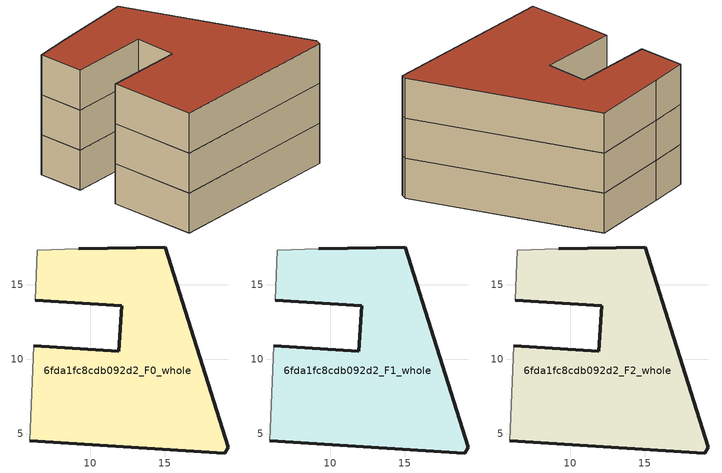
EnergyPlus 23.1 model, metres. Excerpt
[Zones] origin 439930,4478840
6fda1fc8cdb092d2_F0_whole
 floor ground (EU_floor_Construction): 19.04,3.71 19.25,4.1 15.04,17.53 9.25,17.41 6.47,17.3 6.34,13.95 12.14,13.58 11.92,10.54 6.23,10.92 5.97,4.53 z0
 wall outside (EU_wall_Construction): 6.23,10.92 11.92,10.54 12.14,13.58 6.34,13.95 / 9.25,17.41 15.04,17.53 19.25,4.1 19.04,3.71 5.97,4.53 z0:3
 wall adiabatic (EU_wall_Construction): 6.34,13.95 6.47,17.3 9.25,17.41 / 5.97,4.53 6.23,10.92 z0:3
6fda1fc8cdb092d2_F1_whole
 floor to 6fda1fc8cdb092d2_F0_whole (EU_floor_Construction): 19.04,3.71 19.25,4.1 15.04,17.53 9.25,17.41 6.47,17.3 6.34,13.95 12.13,13.58 11.92,10.54 6.23,10.92 5.97,4.53 z3
 wall outside (EU_wall_Construction): 6.23,10.92 11.92,10.54 12.14,13.58 6.34,13.95 / 9.25,17.41 15.04,17.53 19.25,4.1 19.04,3.71 5.97,4.53 z3:6
 wall adiabatic (EU_wall_Construction): 6.34,13.95 6.47,17.3 9.25,17.41 / 5.97,4.53 6.23,10.92 z3:6
6fda1fc8cdb092d2_F2_whole
 floor to 6fda1fc8cdb092d2_F1_whole (EU_floor_Construction): 19.04,3.71 19.25,4.1 15.04,17.53 9.25,17.41 6.47,17.3 6.34,13.95 12.13,13.58 11.92,10.54 6.23,10.92 5.97,4.53 z6
 wall outside (EU_wall_Construction): 6.23,10.92 11.92,10.54 12.14,13.58 6.34,13.95 / 9.25,17.41 15.04,17.53 19.25,4.1 19.04,3.71 5.97,4.53 z6:9
 wall adiabatic (EU_wall_Construction): 6.34,13.95 6.47,17.3 9.25,17.41 / 5.97,4.53 6.23,10.92 z6:9
 roof outside (EU_roof_Construction): 15.04,17.53 19.25,4.1 19.04,3.71 5.97,4.53 6.23,10.92 11.92,10.54 12.14,13.58 6.34,13.95 6.47,17.3 9.25,17.41 z9
[Building]
EU S2 Campaign: North Axis=0; Terrain=City; Solar Distribution=FullExterior
[Site:Location]
Madrid: Latitude=40.5; Longitude=-3.5; Time Zone=1; Elevation=609
[SizingPeriod:WeatherFileDays]
AnnualSizingPeriod: Begin Month=1; Begin Day of Month=1; End Month=12; End Day of Month=31; Day of Week for Start Day=Monday; Use Weather File Daylight Saving Period=No; Use Weather File Rain and Snow Indicators=No
[MATERIAL]
EU_InternalMass_Material: Roughness=MediumRough; Thickness=0.1; Conductivity=1; Density=1800; Specific Heat=900; Thermal Absorptance=0.9; Solar Absorptance=0.7; Visible Absorptance=0.7
[MATERIAL:NOMASS] Roughness=MediumRough; Thermal Absorptance=0.9; Solar Absorptance=0.7; Visible Absorptance=0.7
Name | Thermal Resistance
EU_wall_NoMass | 0.419739
EU_roof_NoMass | 0.352165
EU_floor_NoMass | 0.608284
[CONSTRUCTION]
EU_wall_Construction: EU_wall_NoMass
EU_roof_Construction: EU_roof_NoMass
EU_floor_Construction: EU_floor_NoMass
EU_InternalMass_Construction: EU_InternalMass_Material
[ZONE] Type=1; Multiplier=1; Ceiling Height=autocalculate; Volume=384.458; Floor Area=autocalculate; Part of Total Floor Area=Yes
6fda1fc8cdb092d2_F0_whole; 6fda1fc8cdb092d2_F1_whole; 6fda1fc8cdb092d2_F2_whole
[INTERNALMASS] Construction=EU_InternalMass_Construction; Surface Area=128.152
Name | Zone or ZoneList
6fda1fc8cdb092d2_F0_whole_EU_InternalMass | 6fda1fc8cdb092d2_F0_whole
6fda1fc8cdb092d2_F1_whole_EU_InternalMass | 6fda1fc8cdb092d2_F1_whole
6fda1fc8cdb092d2_F2_whole_EU_InternalMass | 6fda1fc8cdb092d2_F2_whole
[OTHEREQUIPMENT] Fuel Type=Electricity; Design Level Calculation Method=Watts/Area; Power per Zone Floor Area=1; Fraction Latent=0; Fraction Radiant=0; Fraction Lost=0; Carbon Dioxide Generation Rate=0; EndUse Subcategory=EU_Step8_InternalGains
Name | Zone or ZoneList or Space or SpaceList | Schedule
EU_Step8_InternalGain_6fda1fc8cdb092d2_F0_whole_f000 | 6fda1fc8cdb092d2_F0_whole | EU_Step8_GainSchedule_6fda1fc8cdb092d2_F0_whole_f000
EU_Step8_InternalGain_6fda1fc8cdb092d2_F1_whole_f000 | 6fda1fc8cdb092d2_F1_whole | EU_Step8_GainSchedule_6fda1fc8cdb092d2_F1_whole_f000
EU_Step8_InternalGain_6fda1fc8cdb092d2_F2_whole_f000 | 6fda1fc8cdb092d2_F2_whole | EU_Step8_GainSchedule_6fda1fc8cdb092d2_F2_whole_f000
[ZONEVENTILATION:DESIGNFLOWRATE] Schedule=EU_AlwaysOn; Design Flow Rate Calculation Method=AirChanges/Hour; Air Changes per Hour=0.703302; Ventilation Type=Natural; Fan Pressure Rise=0; Fan Total Efficiency=1; Constant Term Coefficient=1; Temperature Term Coefficient=0; Velocity Term Coefficient=0; Velocity Squared Term Coefficient=0; Minimum Indoor Temperature=-100; Maximum Indoor Temperature=100; Delta Temperature=-100; Minimum Outdoor Temperature=-100; Maximum Outdoor Temperature=100; Maximum Wind Speed=40
Name | Zone or ZoneList or Space or SpaceList
EU_ConstantAir_6fda1fc8cdb092d2_F0_whole | 6fda1fc8cdb092d2_F0_whole
EU_ConstantAir_6fda1fc8cdb092d2_F1_whole | 6fda1fc8cdb092d2_F1_whole
EU_ConstantAir_6fda1fc8cdb092d2_F2_whole | 6fda1fc8cdb092d2_F2_whole
[HVACTEMPLATE:THERMOSTAT] Constant Heating Setpoint=20; Constant Cooling Setpoint=50
EU_HeatOnly_6fda1fc8cdb092d2_F0_whole; EU_HeatOnly_6fda1fc8cdb092d2_F1_whole; EU_HeatOnly_6fda1fc8cdb092d2_F2_whole
[HVACTEMPLATE:ZONE:IDEALLOADSAIRSYSTEM] System Availability Schedule=EU_AlwaysOn; Maximum Heating Supply Air Temperature=50; Minimum Cooling Supply Air Temperature=13; Maximum Heating Supply Air Humidity Ratio=0.0156; Minimum Cooling Supply Air Humidity Ratio=0.0077; Heating Limit=NoLimit; Cooling Limit=NoLimit; Heating Availability Schedule=EU_AlwaysOn; Cooling Availability Schedule=EU_CoolingOff; Dehumidification Control Type=ConstantSensibleHeatRatio; Cooling Sensible Heat Ratio=0.7; Dehumidification Setpoint=60; Humidification Control Type=None; Humidification Setpoint=30; Outdoor Air Method=None; Outdoor Air Flow Rate per Person=0.00944; Outdoor Air Flow Rate per Zone Floor Area=0; Outdoor Air Flow Rate per Zone=0; Demand Controlled Ventilation Type=None; Outdoor Air Economizer Type=NoEconomizer; Heat Recovery Type=None; Sensible Heat Recovery Effectiveness=0.7; Latent Heat Recovery Effectiveness=0.65
Name | Template Thermostat
6fda1fc8cdb092d2_F0_whole | EU_HeatOnly_6fda1fc8cdb092d2_F0_whole
6fda1fc8cdb092d2_F1_whole | EU_HeatOnly_6fda1fc8cdb092d2_F1_whole
6fda1fc8cdb092d2_F2_whole | EU_HeatOnly_6fda1fc8cdb092d2_F2_whole
[SIZING:ZONE] Zone Cooling Design Supply Air Temperature Input Method=SupplyAirTemperature; Zone Cooling Design Supply Air Temperature=13; Zone Heating Design Supply Air Temperature Input Method=SupplyAirTemperature; Zone Heating Design Supply Air Temperature=50; Zone Cooling Design Supply Air Humidity Ratio=0.008; Zone Heating Design Supply Air Humidity Ratio=0.008; Cooling Design Air Flow Method=DesignDay; Cooling Design Air Flow Rate=0; Cooling Minimum Air Flow per Zone Floor Area=0.000762; Cooling Minimum Air Flow=0; Cooling Minimum Air Flow Fraction=0.2; Heating Design Air Flow Method=DesignDay; Heating Design Air Flow Rate=0; Heating Maximum Air Flow per Zone Floor Area=0.002032; Heating Maximum Air Flow=0.141576; Heating Maximum Air Flow Fraction=0.3; Account for Dedicated Outdoor Air System=No; Dedicated Outdoor Air System Control Strategy=NeutralSupplyAir; Dedicated Outdoor Air Low Setpoint Temperature for Design=autosize; Dedicated Outdoor Air High Setpoint Temperature for Design=autosize; Zone Load Sizing Method=Sensible Load Only No Latent Load; Zone Latent Cooling Design Supply Air Humidity Ratio Input Method=HumidityRatioDifference; Zone Cooling Design Supply Air Humidity Ratio Difference=0.005; Zone Latent Heating Design Supply Air Humidity Ratio Input Method=HumidityRatioDifference; Zone Humidification Design Supply Air Humidity Ratio Difference=0.005
6fda1fc8cdb092d2_F0_whole; 6fda1fc8cdb092d2_F1_whole; 6fda1fc8cdb092d2_F2_whole
[SCHEDULE:CONSTANT]
Name | Hourly Value
EU_AlwaysOn | 1
EU_CoolingOff | 0
[SCHEDULE:FILE] Column Number=1; Rows to Skip at Top=0; Number of Hours of Data=8760; Column Separator=Comma; Interpolate to Timestep=No; Minutes per Item=60; Adjust Schedule for Daylight Savings=Yes
Name | File
EU_Step8_GainSchedule_6fda1fc8cdb092d2_F0_whole_f000 | ../../schedules/6fda1fc8cdb092d2/6fda1fc8cdb092d2_F0_whole_f000_gain.csv
EU_Step8_GainSchedule_6fda1fc8cdb092d2_F1_whole_f000 | ../../schedules/6fda1fc8cdb092d2/6fda1fc8cdb092d2_F1_whole_f000_gain.csv
EU_Step8_GainSchedule_6fda1fc8cdb092d2_F2_whole_f000 | ../../schedules/6fda1fc8cdb092d2/6fda1fc8cdb092d2_F2_whole_f000_gain.csv
